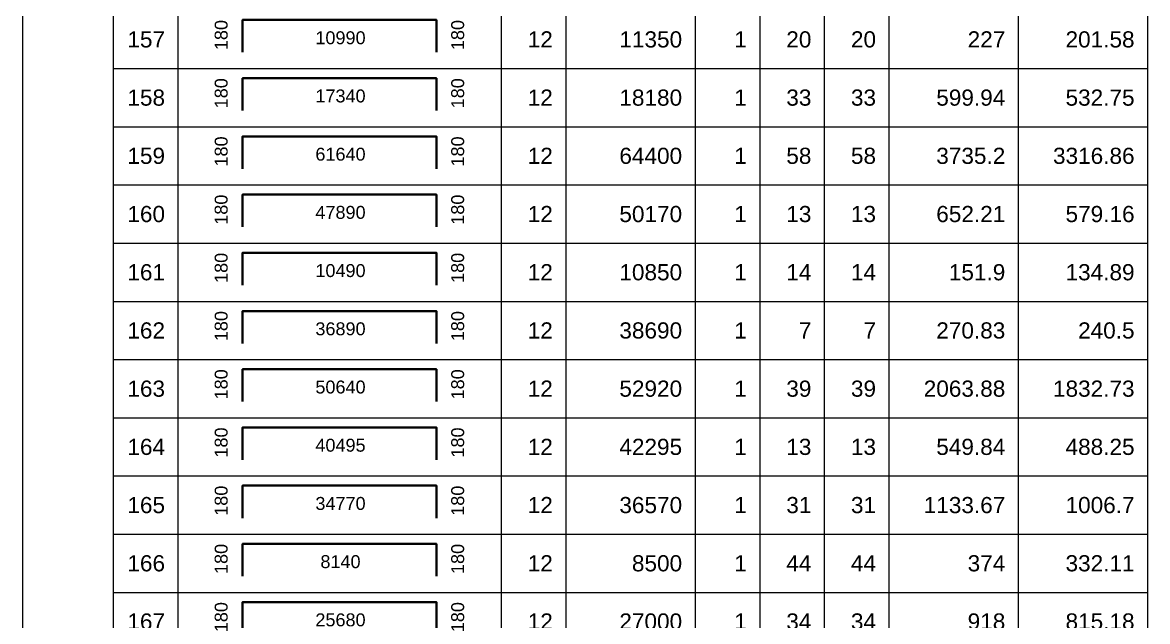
# Model space of a CAD drawing. Header units: millimetres. Extents: x -247377 to 927516, y -864259 to 155594.
# Drawn here: x 636100 to 653505, y -711709 to -702448 of the extents above; entities that cross this region are included whole.
import ezdxf
from ezdxf.enums import TextEntityAlignment as Align

# ---------------------------------------------------------------- set-up
doc = ezdxf.new("R2010")
doc.units = ezdxf.units.MM
doc.header["$MEASUREMENT"] = 0
for name, color, linetype, lineweight in [('NDC_FRAME', 7, 'Continuous', 20), ('NDC_S_REBAR', 4, 'Continuous', 35), ('NDC_S_VN TEXT', 7, 'Continuous', 20), ('NDC_Table', 3, 'Continuous', 20)]:
    doc.layers.add(name, color=color, linetype=linetype, lineweight=lineweight)
doc.styles.add('ARIAL', font='arial.ttf', dxfattribs={"width": 0.8})

# ---------------------------------------------------------------- blocks, each defined once
blk = doc.blocks.new('dang04')
at = {"layer": 'NDC_S_REBAR'}
blk.add_lwpolyline([(3405, -650), (3405, -150), (6405, -150), (6405, -650)], dxfattribs=at)
at = {"layer": 'NDC_Table'}
for p, q in [((0, 0), (0, -900)), ((1405, 0), (1405, -900)), ((2405, 0), (2405, -900)), ((7405, 0), (7405, -900)), ((8405, 0), (8405, -900)), ((10405, 0), (10405, -900)), ((11405, 0), (11405, -900)), ((12405, 0), (12405, -900)), ((13405, 0), (13405, -900)), ((15405, 0), (15405, -900)), ((17405, 0), (17405, -900)), ((1405, -900), (17405, -900))]:
    blk.add_line(p, q, dxfattribs=at)
at = {"layer": 'NDC_S_VN TEXT', "style": 'ARIAL'}
for p in [(3073, -150), (6733, -150)]:
    blk.add_attdef('D03', text='', height=200, rotation=90, dxfattribs=at).set_placement(p, align=Align.MIDDLE_RIGHT)
for p in [(2205, -450), (8205, -450), (10205, -450), (11205, -450), (12205, -450), (13205, -450), (15205, -450), (17205, -450)]:
    blk.add_attdef('D03', text='', height=250, dxfattribs=at).set_placement(p, align=Align.MIDDLE_RIGHT)
blk.add_attdef('D03', text='', height=200, dxfattribs=at).set_placement((4920, -425), align=Align.MIDDLE_CENTER)

msp = doc.modelspace()

# ---------------------------------------------------------------- block references
at = {"layer": 'NDC_FRAME'}
ref = msp.add_blockref('dang04', (636100.2, -702259.1), dxfattribs=at)
ref.add_attrib('D03', '157', dxfattribs={"layer": 'NDC_S_VN TEXT', "height": 250, "style": 'ARIAL'}).set_placement((638305.5, -702709.1), align=Align.MIDDLE_RIGHT)
ref.add_attrib('D03', '180', dxfattribs={"layer": 'NDC_S_VN TEXT', "height": 200, "rotation": 90, "style": 'ARIAL'}).set_placement((639173.5, -702409.1), align=Align.MIDDLE_RIGHT)
ref.add_attrib('D03', '10990', dxfattribs={"layer": 'NDC_S_VN TEXT', "height": 200, "style": 'ARIAL'}).set_placement((641019.8, -702683.8), align=Align.MIDDLE_CENTER)
ref.add_attrib('D03', '180', dxfattribs={"layer": 'NDC_S_VN TEXT', "height": 200, "rotation": 90, "style": 'ARIAL'}).set_placement((642832.7, -702409.1), align=Align.MIDDLE_RIGHT)
ref.add_attrib('D03', '12', dxfattribs={"layer": 'NDC_S_VN TEXT', "height": 250, "style": 'ARIAL'}).set_placement((644305.5, -702709.1), align=Align.MIDDLE_RIGHT)
ref.add_attrib('D03', '11350', dxfattribs={"layer": 'NDC_S_VN TEXT', "height": 250, "style": 'ARIAL'}).set_placement((646305.5, -702709.1), align=Align.MIDDLE_RIGHT)
ref.add_attrib('D03', '1', dxfattribs={"layer": 'NDC_S_VN TEXT', "height": 250, "style": 'ARIAL'}).set_placement((647305.5, -702709.1), align=Align.MIDDLE_RIGHT)
ref.add_attrib('D03', '20', dxfattribs={"layer": 'NDC_S_VN TEXT', "height": 250, "style": 'ARIAL'}).set_placement((648305.5, -702709.1), align=Align.MIDDLE_RIGHT)
ref.add_attrib('D03', '20', dxfattribs={"layer": 'NDC_S_VN TEXT', "height": 250, "style": 'ARIAL'}).set_placement((649305.5, -702708.8), align=Align.MIDDLE_RIGHT)
ref.add_attrib('D03', '227', dxfattribs={"layer": 'NDC_S_VN TEXT', "height": 250, "style": 'ARIAL'}).set_placement((651305.5, -702709.1), align=Align.MIDDLE_RIGHT)
ref.add_attrib('D03', '201.58', dxfattribs={"layer": 'NDC_S_VN TEXT', "height": 250, "style": 'ARIAL'}).set_placement((653305.5, -702709.1), align=Align.MIDDLE_RIGHT)
ref = msp.add_blockref('dang04', (636100.2, -703159.1), dxfattribs=at)
ref.add_attrib('D03', '158', dxfattribs={"layer": 'NDC_S_VN TEXT', "height": 250, "style": 'ARIAL'}).set_placement((638305.5, -703609.1), align=Align.MIDDLE_RIGHT)
ref.add_attrib('D03', '180', dxfattribs={"layer": 'NDC_S_VN TEXT', "height": 200, "rotation": 90, "style": 'ARIAL'}).set_placement((639173.5, -703309.1), align=Align.MIDDLE_RIGHT)
ref.add_attrib('D03', '17340', dxfattribs={"layer": 'NDC_S_VN TEXT', "height": 200, "style": 'ARIAL'}).set_placement((641019.8, -703583.8), align=Align.MIDDLE_CENTER)
ref.add_attrib('D03', '180', dxfattribs={"layer": 'NDC_S_VN TEXT', "height": 200, "rotation": 90, "style": 'ARIAL'}).set_placement((642832.7, -703309.1), align=Align.MIDDLE_RIGHT)
ref.add_attrib('D03', '12', dxfattribs={"layer": 'NDC_S_VN TEXT', "height": 250, "style": 'ARIAL'}).set_placement((644305.5, -703609.1), align=Align.MIDDLE_RIGHT)
ref.add_attrib('D03', '18180', dxfattribs={"layer": 'NDC_S_VN TEXT', "height": 250, "style": 'ARIAL'}).set_placement((646305.5, -703609.1), align=Align.MIDDLE_RIGHT)
ref.add_attrib('D03', '1', dxfattribs={"layer": 'NDC_S_VN TEXT', "height": 250, "style": 'ARIAL'}).set_placement((647305.5, -703609.1), align=Align.MIDDLE_RIGHT)
ref.add_attrib('D03', '33', dxfattribs={"layer": 'NDC_S_VN TEXT', "height": 250, "style": 'ARIAL'}).set_placement((648305.5, -703609.1), align=Align.MIDDLE_RIGHT)
ref.add_attrib('D03', '33', dxfattribs={"layer": 'NDC_S_VN TEXT', "height": 250, "style": 'ARIAL'}).set_placement((649305.5, -703608.8), align=Align.MIDDLE_RIGHT)
ref.add_attrib('D03', '599.94', dxfattribs={"layer": 'NDC_S_VN TEXT', "height": 250, "style": 'ARIAL'}).set_placement((651305.5, -703609.1), align=Align.MIDDLE_RIGHT)
ref.add_attrib('D03', '532.75', dxfattribs={"layer": 'NDC_S_VN TEXT', "height": 250, "style": 'ARIAL'}).set_placement((653305.5, -703609.1), align=Align.MIDDLE_RIGHT)
ref = msp.add_blockref('dang04', (636100.2, -704059.1), dxfattribs=at)
ref.add_attrib('D03', '159', dxfattribs={"layer": 'NDC_S_VN TEXT', "height": 250, "style": 'ARIAL'}).set_placement((638305.5, -704509.1), align=Align.MIDDLE_RIGHT)
ref.add_attrib('D03', '180', dxfattribs={"layer": 'NDC_S_VN TEXT', "height": 200, "rotation": 90, "style": 'ARIAL'}).set_placement((639173.5, -704209.1), align=Align.MIDDLE_RIGHT)
ref.add_attrib('D03', '61640', dxfattribs={"layer": 'NDC_S_VN TEXT', "height": 200, "style": 'ARIAL'}).set_placement((641019.8, -704483.8), align=Align.MIDDLE_CENTER)
ref.add_attrib('D03', '180', dxfattribs={"layer": 'NDC_S_VN TEXT', "height": 200, "rotation": 90, "style": 'ARIAL'}).set_placement((642832.7, -704209.1), align=Align.MIDDLE_RIGHT)
ref.add_attrib('D03', '12', dxfattribs={"layer": 'NDC_S_VN TEXT', "height": 250, "style": 'ARIAL'}).set_placement((644305.5, -704509.1), align=Align.MIDDLE_RIGHT)
ref.add_attrib('D03', '64400', dxfattribs={"layer": 'NDC_S_VN TEXT', "height": 250, "style": 'ARIAL'}).set_placement((646305.5, -704509.1), align=Align.MIDDLE_RIGHT)
ref.add_attrib('D03', '1', dxfattribs={"layer": 'NDC_S_VN TEXT', "height": 250, "style": 'ARIAL'}).set_placement((647305.5, -704509.1), align=Align.MIDDLE_RIGHT)
ref.add_attrib('D03', '58', dxfattribs={"layer": 'NDC_S_VN TEXT', "height": 250, "style": 'ARIAL'}).set_placement((648305.5, -704509.1), align=Align.MIDDLE_RIGHT)
ref.add_attrib('D03', '58', dxfattribs={"layer": 'NDC_S_VN TEXT', "height": 250, "style": 'ARIAL'}).set_placement((649305.5, -704508.8), align=Align.MIDDLE_RIGHT)
ref.add_attrib('D03', '3735.2', dxfattribs={"layer": 'NDC_S_VN TEXT', "height": 250, "style": 'ARIAL'}).set_placement((651305.5, -704509.1), align=Align.MIDDLE_RIGHT)
ref.add_attrib('D03', '3316.86', dxfattribs={"layer": 'NDC_S_VN TEXT', "height": 250, "style": 'ARIAL'}).set_placement((653305.5, -704509.1), align=Align.MIDDLE_RIGHT)
ref = msp.add_blockref('dang04', (636100.2, -704959.1), dxfattribs=at)
ref.add_attrib('D03', '160', dxfattribs={"layer": 'NDC_S_VN TEXT', "height": 250, "style": 'ARIAL'}).set_placement((638305.5, -705409.1), align=Align.MIDDLE_RIGHT)
ref.add_attrib('D03', '180', dxfattribs={"layer": 'NDC_S_VN TEXT', "height": 200, "rotation": 90, "style": 'ARIAL'}).set_placement((639173.5, -705109.1), align=Align.MIDDLE_RIGHT)
ref.add_attrib('D03', '47890', dxfattribs={"layer": 'NDC_S_VN TEXT', "height": 200, "style": 'ARIAL'}).set_placement((641019.8, -705383.8), align=Align.MIDDLE_CENTER)
ref.add_attrib('D03', '180', dxfattribs={"layer": 'NDC_S_VN TEXT', "height": 200, "rotation": 90, "style": 'ARIAL'}).set_placement((642832.7, -705109.1), align=Align.MIDDLE_RIGHT)
ref.add_attrib('D03', '12', dxfattribs={"layer": 'NDC_S_VN TEXT', "height": 250, "style": 'ARIAL'}).set_placement((644305.5, -705409.1), align=Align.MIDDLE_RIGHT)
ref.add_attrib('D03', '50170', dxfattribs={"layer": 'NDC_S_VN TEXT', "height": 250, "style": 'ARIAL'}).set_placement((646305.5, -705409.1), align=Align.MIDDLE_RIGHT)
ref.add_attrib('D03', '1', dxfattribs={"layer": 'NDC_S_VN TEXT', "height": 250, "style": 'ARIAL'}).set_placement((647305.5, -705409.1), align=Align.MIDDLE_RIGHT)
ref.add_attrib('D03', '13', dxfattribs={"layer": 'NDC_S_VN TEXT', "height": 250, "style": 'ARIAL'}).set_placement((648305.5, -705409.1), align=Align.MIDDLE_RIGHT)
ref.add_attrib('D03', '13', dxfattribs={"layer": 'NDC_S_VN TEXT', "height": 250, "style": 'ARIAL'}).set_placement((649305.5, -705408.8), align=Align.MIDDLE_RIGHT)
ref.add_attrib('D03', '652.21', dxfattribs={"layer": 'NDC_S_VN TEXT', "height": 250, "style": 'ARIAL'}).set_placement((651305.5, -705409.1), align=Align.MIDDLE_RIGHT)
ref.add_attrib('D03', '579.16', dxfattribs={"layer": 'NDC_S_VN TEXT', "height": 250, "style": 'ARIAL'}).set_placement((653305.5, -705409.1), align=Align.MIDDLE_RIGHT)
ref = msp.add_blockref('dang04', (636100.2, -705859.1), dxfattribs=at)
ref.add_attrib('D03', '161', dxfattribs={"layer": 'NDC_S_VN TEXT', "height": 250, "style": 'ARIAL'}).set_placement((638305.5, -706309.1), align=Align.MIDDLE_RIGHT)
ref.add_attrib('D03', '180', dxfattribs={"layer": 'NDC_S_VN TEXT', "height": 200, "rotation": 90, "style": 'ARIAL'}).set_placement((639173.5, -706009.1), align=Align.MIDDLE_RIGHT)
ref.add_attrib('D03', '10490', dxfattribs={"layer": 'NDC_S_VN TEXT', "height": 200, "style": 'ARIAL'}).set_placement((641019.8, -706283.8), align=Align.MIDDLE_CENTER)
ref.add_attrib('D03', '180', dxfattribs={"layer": 'NDC_S_VN TEXT', "height": 200, "rotation": 90, "style": 'ARIAL'}).set_placement((642832.7, -706009.1), align=Align.MIDDLE_RIGHT)
ref.add_attrib('D03', '12', dxfattribs={"layer": 'NDC_S_VN TEXT', "height": 250, "style": 'ARIAL'}).set_placement((644305.5, -706309.1), align=Align.MIDDLE_RIGHT)
ref.add_attrib('D03', '10850', dxfattribs={"layer": 'NDC_S_VN TEXT', "height": 250, "style": 'ARIAL'}).set_placement((646305.5, -706309.1), align=Align.MIDDLE_RIGHT)
ref.add_attrib('D03', '1', dxfattribs={"layer": 'NDC_S_VN TEXT', "height": 250, "style": 'ARIAL'}).set_placement((647305.5, -706309.1), align=Align.MIDDLE_RIGHT)
ref.add_attrib('D03', '14', dxfattribs={"layer": 'NDC_S_VN TEXT', "height": 250, "style": 'ARIAL'}).set_placement((648305.5, -706309.1), align=Align.MIDDLE_RIGHT)
ref.add_attrib('D03', '14', dxfattribs={"layer": 'NDC_S_VN TEXT', "height": 250, "style": 'ARIAL'}).set_placement((649305.5, -706308.8), align=Align.MIDDLE_RIGHT)
ref.add_attrib('D03', '151.9', dxfattribs={"layer": 'NDC_S_VN TEXT', "height": 250, "style": 'ARIAL'}).set_placement((651305.5, -706309.1), align=Align.MIDDLE_RIGHT)
ref.add_attrib('D03', '134.89', dxfattribs={"layer": 'NDC_S_VN TEXT', "height": 250, "style": 'ARIAL'}).set_placement((653305.5, -706309.1), align=Align.MIDDLE_RIGHT)
ref = msp.add_blockref('dang04', (636100.2, -706759.1), dxfattribs=at)
ref.add_attrib('D03', '162', dxfattribs={"layer": 'NDC_S_VN TEXT', "height": 250, "style": 'ARIAL'}).set_placement((638305.5, -707209.1), align=Align.MIDDLE_RIGHT)
ref.add_attrib('D03', '180', dxfattribs={"layer": 'NDC_S_VN TEXT', "height": 200, "rotation": 90, "style": 'ARIAL'}).set_placement((639173.5, -706909.1), align=Align.MIDDLE_RIGHT)
ref.add_attrib('D03', '36890', dxfattribs={"layer": 'NDC_S_VN TEXT', "height": 200, "style": 'ARIAL'}).set_placement((641019.8, -707183.8), align=Align.MIDDLE_CENTER)
ref.add_attrib('D03', '180', dxfattribs={"layer": 'NDC_S_VN TEXT', "height": 200, "rotation": 90, "style": 'ARIAL'}).set_placement((642832.7, -706909.1), align=Align.MIDDLE_RIGHT)
ref.add_attrib('D03', '12', dxfattribs={"layer": 'NDC_S_VN TEXT', "height": 250, "style": 'ARIAL'}).set_placement((644305.5, -707209.1), align=Align.MIDDLE_RIGHT)
ref.add_attrib('D03', '38690', dxfattribs={"layer": 'NDC_S_VN TEXT', "height": 250, "style": 'ARIAL'}).set_placement((646305.5, -707209.1), align=Align.MIDDLE_RIGHT)
ref.add_attrib('D03', '1', dxfattribs={"layer": 'NDC_S_VN TEXT', "height": 250, "style": 'ARIAL'}).set_placement((647305.5, -707209.1), align=Align.MIDDLE_RIGHT)
ref.add_attrib('D03', '7', dxfattribs={"layer": 'NDC_S_VN TEXT', "height": 250, "style": 'ARIAL'}).set_placement((648305.5, -707209.1), align=Align.MIDDLE_RIGHT)
ref.add_attrib('D03', '7', dxfattribs={"layer": 'NDC_S_VN TEXT', "height": 250, "style": 'ARIAL'}).set_placement((649305.5, -707208.8), align=Align.MIDDLE_RIGHT)
ref.add_attrib('D03', '270.83', dxfattribs={"layer": 'NDC_S_VN TEXT', "height": 250, "style": 'ARIAL'}).set_placement((651305.5, -707209.1), align=Align.MIDDLE_RIGHT)
ref.add_attrib('D03', '240.5', dxfattribs={"layer": 'NDC_S_VN TEXT', "height": 250, "style": 'ARIAL'}).set_placement((653305.5, -707209.1), align=Align.MIDDLE_RIGHT)
ref = msp.add_blockref('dang04', (636100.2, -707659.1), dxfattribs=at)
ref.add_attrib('D03', '163', dxfattribs={"layer": 'NDC_S_VN TEXT', "height": 250, "style": 'ARIAL'}).set_placement((638305.5, -708109.1), align=Align.MIDDLE_RIGHT)
ref.add_attrib('D03', '180', dxfattribs={"layer": 'NDC_S_VN TEXT', "height": 200, "rotation": 90, "style": 'ARIAL'}).set_placement((639173.5, -707809.1), align=Align.MIDDLE_RIGHT)
ref.add_attrib('D03', '50640', dxfattribs={"layer": 'NDC_S_VN TEXT', "height": 200, "style": 'ARIAL'}).set_placement((641019.8, -708083.8), align=Align.MIDDLE_CENTER)
ref.add_attrib('D03', '180', dxfattribs={"layer": 'NDC_S_VN TEXT', "height": 200, "rotation": 90, "style": 'ARIAL'}).set_placement((642832.7, -707809.1), align=Align.MIDDLE_RIGHT)
ref.add_attrib('D03', '12', dxfattribs={"layer": 'NDC_S_VN TEXT', "height": 250, "style": 'ARIAL'}).set_placement((644305.5, -708109.1), align=Align.MIDDLE_RIGHT)
ref.add_attrib('D03', '52920', dxfattribs={"layer": 'NDC_S_VN TEXT', "height": 250, "style": 'ARIAL'}).set_placement((646305.5, -708109.1), align=Align.MIDDLE_RIGHT)
ref.add_attrib('D03', '1', dxfattribs={"layer": 'NDC_S_VN TEXT', "height": 250, "style": 'ARIAL'}).set_placement((647305.5, -708109.1), align=Align.MIDDLE_RIGHT)
ref.add_attrib('D03', '39', dxfattribs={"layer": 'NDC_S_VN TEXT', "height": 250, "style": 'ARIAL'}).set_placement((648305.5, -708109.1), align=Align.MIDDLE_RIGHT)
ref.add_attrib('D03', '39', dxfattribs={"layer": 'NDC_S_VN TEXT', "height": 250, "style": 'ARIAL'}).set_placement((649305.5, -708108.8), align=Align.MIDDLE_RIGHT)
ref.add_attrib('D03', '2063.88', dxfattribs={"layer": 'NDC_S_VN TEXT', "height": 250, "style": 'ARIAL'}).set_placement((651305.5, -708109.1), align=Align.MIDDLE_RIGHT)
ref.add_attrib('D03', '1832.73', dxfattribs={"layer": 'NDC_S_VN TEXT', "height": 250, "style": 'ARIAL'}).set_placement((653305.5, -708109.1), align=Align.MIDDLE_RIGHT)
ref = msp.add_blockref('dang04', (636100.2, -708559.1), dxfattribs=at)
ref.add_attrib('D03', '164', dxfattribs={"layer": 'NDC_S_VN TEXT', "height": 250, "style": 'ARIAL'}).set_placement((638305.5, -709009.1), align=Align.MIDDLE_RIGHT)
ref.add_attrib('D03', '180', dxfattribs={"layer": 'NDC_S_VN TEXT', "height": 200, "rotation": 90, "style": 'ARIAL'}).set_placement((639173.5, -708709.1), align=Align.MIDDLE_RIGHT)
ref.add_attrib('D03', '40495', dxfattribs={"layer": 'NDC_S_VN TEXT', "height": 200, "style": 'ARIAL'}).set_placement((641019.8, -708983.8), align=Align.MIDDLE_CENTER)
ref.add_attrib('D03', '180', dxfattribs={"layer": 'NDC_S_VN TEXT', "height": 200, "rotation": 90, "style": 'ARIAL'}).set_placement((642832.7, -708709.1), align=Align.MIDDLE_RIGHT)
ref.add_attrib('D03', '12', dxfattribs={"layer": 'NDC_S_VN TEXT', "height": 250, "style": 'ARIAL'}).set_placement((644305.5, -709009.1), align=Align.MIDDLE_RIGHT)
ref.add_attrib('D03', '42295', dxfattribs={"layer": 'NDC_S_VN TEXT', "height": 250, "style": 'ARIAL'}).set_placement((646305.5, -709009.1), align=Align.MIDDLE_RIGHT)
ref.add_attrib('D03', '1', dxfattribs={"layer": 'NDC_S_VN TEXT', "height": 250, "style": 'ARIAL'}).set_placement((647305.5, -709009.1), align=Align.MIDDLE_RIGHT)
ref.add_attrib('D03', '13', dxfattribs={"layer": 'NDC_S_VN TEXT', "height": 250, "style": 'ARIAL'}).set_placement((648305.5, -709009.1), align=Align.MIDDLE_RIGHT)
ref.add_attrib('D03', '13', dxfattribs={"layer": 'NDC_S_VN TEXT', "height": 250, "style": 'ARIAL'}).set_placement((649305.5, -709008.8), align=Align.MIDDLE_RIGHT)
ref.add_attrib('D03', '549.84', dxfattribs={"layer": 'NDC_S_VN TEXT', "height": 250, "style": 'ARIAL'}).set_placement((651305.5, -709009.1), align=Align.MIDDLE_RIGHT)
ref.add_attrib('D03', '488.25', dxfattribs={"layer": 'NDC_S_VN TEXT', "height": 250, "style": 'ARIAL'}).set_placement((653305.5, -709009.1), align=Align.MIDDLE_RIGHT)
ref = msp.add_blockref('dang04', (636100.2, -709459.1), dxfattribs=at)
ref.add_attrib('D03', '165', dxfattribs={"layer": 'NDC_S_VN TEXT', "height": 250, "style": 'ARIAL'}).set_placement((638305.5, -709909.1), align=Align.MIDDLE_RIGHT)
ref.add_attrib('D03', '180', dxfattribs={"layer": 'NDC_S_VN TEXT', "height": 200, "rotation": 90, "style": 'ARIAL'}).set_placement((639173.5, -709609.1), align=Align.MIDDLE_RIGHT)
ref.add_attrib('D03', '34770', dxfattribs={"layer": 'NDC_S_VN TEXT', "height": 200, "style": 'ARIAL'}).set_placement((641019.8, -709883.8), align=Align.MIDDLE_CENTER)
ref.add_attrib('D03', '180', dxfattribs={"layer": 'NDC_S_VN TEXT', "height": 200, "rotation": 90, "style": 'ARIAL'}).set_placement((642832.7, -709609.1), align=Align.MIDDLE_RIGHT)
ref.add_attrib('D03', '12', dxfattribs={"layer": 'NDC_S_VN TEXT', "height": 250, "style": 'ARIAL'}).set_placement((644305.5, -709909.1), align=Align.MIDDLE_RIGHT)
ref.add_attrib('D03', '36570', dxfattribs={"layer": 'NDC_S_VN TEXT', "height": 250, "style": 'ARIAL'}).set_placement((646305.5, -709909.1), align=Align.MIDDLE_RIGHT)
ref.add_attrib('D03', '1', dxfattribs={"layer": 'NDC_S_VN TEXT', "height": 250, "style": 'ARIAL'}).set_placement((647305.5, -709909.1), align=Align.MIDDLE_RIGHT)
ref.add_attrib('D03', '31', dxfattribs={"layer": 'NDC_S_VN TEXT', "height": 250, "style": 'ARIAL'}).set_placement((648305.5, -709909.1), align=Align.MIDDLE_RIGHT)
ref.add_attrib('D03', '31', dxfattribs={"layer": 'NDC_S_VN TEXT', "height": 250, "style": 'ARIAL'}).set_placement((649305.5, -709908.8), align=Align.MIDDLE_RIGHT)
ref.add_attrib('D03', '1133.67', dxfattribs={"layer": 'NDC_S_VN TEXT', "height": 250, "style": 'ARIAL'}).set_placement((651305.5, -709909.1), align=Align.MIDDLE_RIGHT)
ref.add_attrib('D03', '1006.7', dxfattribs={"layer": 'NDC_S_VN TEXT', "height": 250, "style": 'ARIAL'}).set_placement((653305.5, -709909.1), align=Align.MIDDLE_RIGHT)
ref = msp.add_blockref('dang04', (636100.2, -710359.1), dxfattribs=at)
ref.add_attrib('D03', '166', dxfattribs={"layer": 'NDC_S_VN TEXT', "height": 250, "style": 'ARIAL'}).set_placement((638305.5, -710809.1), align=Align.MIDDLE_RIGHT)
ref.add_attrib('D03', '180', dxfattribs={"layer": 'NDC_S_VN TEXT', "height": 200, "rotation": 90, "style": 'ARIAL'}).set_placement((639173.5, -710509.1), align=Align.MIDDLE_RIGHT)
ref.add_attrib('D03', '8140', dxfattribs={"layer": 'NDC_S_VN TEXT', "height": 200, "style": 'ARIAL'}).set_placement((641019.8, -710783.8), align=Align.MIDDLE_CENTER)
ref.add_attrib('D03', '180', dxfattribs={"layer": 'NDC_S_VN TEXT', "height": 200, "rotation": 90, "style": 'ARIAL'}).set_placement((642832.7, -710509.1), align=Align.MIDDLE_RIGHT)
ref.add_attrib('D03', '12', dxfattribs={"layer": 'NDC_S_VN TEXT', "height": 250, "style": 'ARIAL'}).set_placement((644305.5, -710809.1), align=Align.MIDDLE_RIGHT)
ref.add_attrib('D03', '8500', dxfattribs={"layer": 'NDC_S_VN TEXT', "height": 250, "style": 'ARIAL'}).set_placement((646305.5, -710809.1), align=Align.MIDDLE_RIGHT)
ref.add_attrib('D03', '1', dxfattribs={"layer": 'NDC_S_VN TEXT', "height": 250, "style": 'ARIAL'}).set_placement((647305.5, -710809.1), align=Align.MIDDLE_RIGHT)
ref.add_attrib('D03', '44', dxfattribs={"layer": 'NDC_S_VN TEXT', "height": 250, "style": 'ARIAL'}).set_placement((648305.5, -710809.1), align=Align.MIDDLE_RIGHT)
ref.add_attrib('D03', '44', dxfattribs={"layer": 'NDC_S_VN TEXT', "height": 250, "style": 'ARIAL'}).set_placement((649305.5, -710808.8), align=Align.MIDDLE_RIGHT)
ref.add_attrib('D03', '374', dxfattribs={"layer": 'NDC_S_VN TEXT', "height": 250, "style": 'ARIAL'}).set_placement((651305.5, -710809.1), align=Align.MIDDLE_RIGHT)
ref.add_attrib('D03', '332.11', dxfattribs={"layer": 'NDC_S_VN TEXT', "height": 250, "style": 'ARIAL'}).set_placement((653305.5, -710809.1), align=Align.MIDDLE_RIGHT)
ref = msp.add_blockref('dang04', (636100.2, -711259.1), dxfattribs=at)
ref.add_attrib('D03', '167', dxfattribs={"layer": 'NDC_S_VN TEXT', "height": 250, "style": 'ARIAL'}).set_placement((638305.5, -711709.1), align=Align.MIDDLE_RIGHT)
ref.add_attrib('D03', '180', dxfattribs={"layer": 'NDC_S_VN TEXT', "height": 200, "rotation": 90, "style": 'ARIAL'}).set_placement((639173.5, -711409.1), align=Align.MIDDLE_RIGHT)
ref.add_attrib('D03', '25680', dxfattribs={"layer": 'NDC_S_VN TEXT', "height": 200, "style": 'ARIAL'}).set_placement((641019.8, -711683.8), align=Align.MIDDLE_CENTER)
ref.add_attrib('D03', '180', dxfattribs={"layer": 'NDC_S_VN TEXT', "height": 200, "rotation": 90, "style": 'ARIAL'}).set_placement((642832.7, -711409.1), align=Align.MIDDLE_RIGHT)
ref.add_attrib('D03', '12', dxfattribs={"layer": 'NDC_S_VN TEXT', "height": 250, "style": 'ARIAL'}).set_placement((644305.5, -711709.1), align=Align.MIDDLE_RIGHT)
ref.add_attrib('D03', '27000', dxfattribs={"layer": 'NDC_S_VN TEXT', "height": 250, "style": 'ARIAL'}).set_placement((646305.5, -711709.1), align=Align.MIDDLE_RIGHT)
ref.add_attrib('D03', '1', dxfattribs={"layer": 'NDC_S_VN TEXT', "height": 250, "style": 'ARIAL'}).set_placement((647305.5, -711709.1), align=Align.MIDDLE_RIGHT)
ref.add_attrib('D03', '34', dxfattribs={"layer": 'NDC_S_VN TEXT', "height": 250, "style": 'ARIAL'}).set_placement((648305.5, -711709.1), align=Align.MIDDLE_RIGHT)
ref.add_attrib('D03', '34', dxfattribs={"layer": 'NDC_S_VN TEXT', "height": 250, "style": 'ARIAL'}).set_placement((649305.5, -711708.8), align=Align.MIDDLE_RIGHT)
ref.add_attrib('D03', '918', dxfattribs={"layer": 'NDC_S_VN TEXT', "height": 250, "style": 'ARIAL'}).set_placement((651305.5, -711709.1), align=Align.MIDDLE_RIGHT)
ref.add_attrib('D03', '815.18', dxfattribs={"layer": 'NDC_S_VN TEXT', "height": 250, "style": 'ARIAL'}).set_placement((653305.5, -711709.1), align=Align.MIDDLE_RIGHT)

doc.saveas('drawing.dxf')
